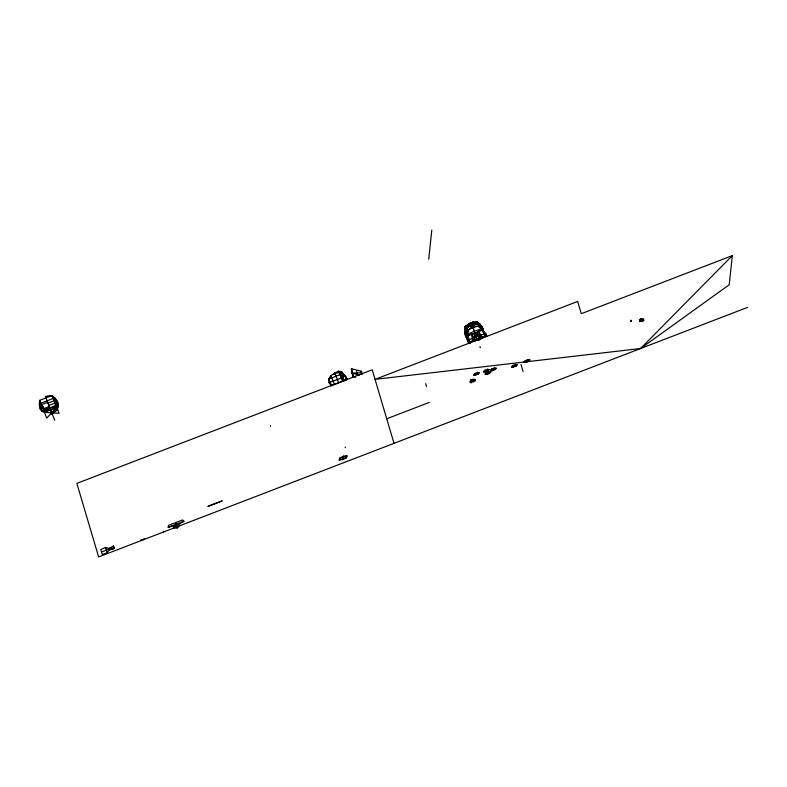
<?xml version="1.0" encoding="UTF-8"?>
<svg xmlns="http://www.w3.org/2000/svg" width="787" height="787" viewBox="0 0 787 787"><rect width="100%" height="100%" fill="white"/><g stroke="black" fill="none" stroke-linecap="round" stroke-linejoin="round"><path stroke-width="1.18" d="M45.479 396.53L51.686 396.225C55.759 397.671 58.218 401.773 58.415 405.974L57.225 410.037L51.903 413.992L47.741 402.275L40.796 404.941L43.393 408.787L46.935 410.588L50.85 410.184L54.008 407.863L55.385 404.174L54.716 397.888L52.08 395.546L45.479 396.53L49.827 407.892L54.992 405.905M473.538 382.108L473.558 381.036L475.358 379.796L475.427 380.77L470.252 381.557L470.144 382.807M468.058 335.892L466.819 338.803L465.343 335.173L465.993 326.792L468.914 323.654L466.475 330.363L467.114 336.019L468.708 330.019L471.334 327.048L469.022 323.644L466.573 327.549L467.114 336.019L482.893 329.96L480.611 326.29L477.611 323.309L473.036 322.06L475.919 323.211M466.898 338.774L466.986 336.718M466.357 331.77L466.573 327.549L468.914 323.654L473.135 322.06L479.765 325.247L482.893 329.96L479.765 325.247L466.475 330.363L467.409 334.072L481.614 328.612L477.955 326.467L473.99 326.025L471.334 327.048M642.94 319.197L639.556 320.496L641.71 321.244L642.949 320.771L643.717 320.073L642.271 318.587L640.057 319.67L640.284 321.401L643.628 319.965M52.66 397.514L52.08 395.546L39.684 400.317C39.261 403.928 38.838 408.227 41.662 411.03L44.446 412.339L59.114 413.313L56.841 407.568L57.992 404.744L57.658 402.059L51.686 396.225L52.08 395.546L55.051 403.062L48.853 405.443M466.957 337.367L467.635 337.692L466.957 337.367C464.133 334.573 464.546 330.265 464.979 326.654L470.98 322.857M428.718 259.189L431.817 230.05M732.333 255.608L729.224 284.746L640.588 348.523L375.045 379.354L577.658 301.441L581.288 313.698L732.333 255.608L640.588 348.523M639.693 321.135L643.451 319.738M630.741 321.342L630.505 320.22L631.322 320.791L631.41 321.421L630.741 321.342L631.331 320.358L630.79 320.909M56.536 402.491L57.658 402.059L55.385 404.174L57.992 404.744L57.225 410.037L57.51 404.931L58.415 405.974L56.389 399.894L54.687 399.599M168.182 527.329L168.477 525.382L182.682 519.922L183.951 521.26L178.433 524.368L168.182 527.329L183.951 521.26M338.489 371.218L333.973 374.179L334.8 372.989L339.374 372.733L341.253 371.543L344.017 380.81L331.278 385.709L329.074 382.728L328.632 379.068L331.297 385.768L328.641 379.068L330.865 375.527L338.489 371.218L341.253 371.543L345.877 376.835L346.988 379.039L345.601 380.701M470.695 379.462L470.252 381.557L472.239 379.285M639.556 320.496L640.284 321.401L640.795 319.099L643.245 319.463L642.89 318.942L643.166 319.63M472.653 379.413L471.639 382.856M339.177 459.883L339.679 458.113L343.594 456.116L347.018 455.899L346.516 457.67L342.601 459.657L339.177 459.883L346.516 457.67M342.601 459.657L343.594 456.116M476.961 334.219L476.145 336.531L477.197 340.328L481.634 337.033M465.55 332.439L464.645 330.137L465.924 326.821L470.774 322.867L477.375 321.893C480.69 324.441 483.631 327.913 483.71 332.311M474.817 379.098L474.217 380.613L473.341 379.226M483.277 331.091L483.002 331.78L482.952 328.405L480.719 326.556M46.935 410.588L47.859 408.345L49.965 407.528L50.466 409.22L46.935 410.588L43.393 408.787L43.157 406.604L40.796 404.941M640.057 319.67L640.854 320.771L643.245 319.463M467.931 335.36L467.301 336.482L467.439 340.525L468.58 343.26L469.77 341.853L472.653 340.741L474.354 341.046L474.246 338.735L471.472 333.983L467.931 335.36L470.272 343.565M471.177 324.274L470.705 322.896L476.981 322.572L477.375 321.893L475.181 322.365M107.13 552.868L109.118 549.897L114.302 548.175L113.495 546.06L108.685 548.45L105.527 547.467L100.805 549.582L102.241 554.451L107.13 552.868L105.527 547.467M51.244 412.329L51.903 413.992L55.129 409.24M56.418 407.332L57.707 405.433L54.008 407.863L56.841 407.568L51.903 413.992M466.573 327.549L477.611 323.309L480.611 326.29M481.26 338.558L479.962 337.997L477.197 340.328L479.775 336.531M639.998 320.26L640.795 319.099L642.949 320.771L641.71 321.244L640.795 319.099L640.284 321.401M477.197 340.328L480.021 336.659M467.724 341.243L469.072 339.65L473.971 338.007L475.259 333.875L478.555 331.268L482.106 329.91L485.707 333.491L486.848 336.236L485.146 335.941L482.264 337.043L481.073 338.459L479.185 336.01L478.555 331.268L482.51 337.908M479.47 336.728L480.808 335.134L485.707 333.491M473.577 374.897L474.768 373.481L477.66 372.379L479.352 372.674L478.162 374.091L475.279 375.202L473.577 374.897L479.352 372.674M483.395 371.779L484.585 370.362L487.478 369.251L489.17 369.556L487.979 370.972L485.097 372.074L483.395 371.779L489.17 369.556M485.087 374.081L486.277 372.674L489.17 371.562L490.872 371.858L489.681 373.274L486.789 374.386L485.087 374.081L490.872 371.858M490.458 370.431L491.649 369.014L494.531 367.903L496.233 368.208L495.043 369.615L492.15 370.726L490.458 370.431L496.233 368.208M511.56 366.89L512.75 365.473L515.642 364.361L517.344 364.666L516.154 366.083L513.262 367.185L511.56 366.89L517.344 364.666M524.053 362.079L525.244 360.672L528.136 359.561L529.828 359.866L528.638 361.272L525.755 362.384L524.053 362.079L529.828 359.866M464.92 331.219L466.819 338.803L464.792 332.734L466.012 331.317L467.094 327.353L465.993 326.792L468.196 325.956M475.387 340.919L479.598 336.541M467.498 327.638L470.085 325.021L473.469 323.723L477.207 323.91M478.614 339.335L479.962 337.997M470.823 382.266L473.558 381.036M54.008 407.863L57.992 404.744M180.361 525.509L177.213 527.841L173.297 528.234L174.222 525.991L177.213 527.841L178.433 524.368L180.361 525.509L747.65 307.353M478.506 334.79L476.145 336.531L474.108 336.757M642.271 318.587L642.949 320.771L641.326 320.693L643.717 320.073L643.412 319.67M341.607 372.005L346.634 378.577M342.768 381.292L339.374 372.733L342.119 374.701L344.49 375.025L346.3 377.671M465.924 326.821L464.979 326.654L470.774 322.867M467.439 340.525L469.072 339.65M480.808 335.134L479.185 336.01L475.259 333.875L471.472 333.983L472.908 341.597M479.135 335.223L476.145 336.531L474.148 335.301M641.523 320.968L643.717 320.073L642.684 320.279L642.949 320.771M476.873 323.595L477.611 323.309M222.023 500.916L207.837 506.425L222.023 500.965M56.566 401.931L54.716 397.888L39.35 403.8L42.341 411.345L46.925 409.584M39.498 406.387L40.265 406.102M47.948 403.141L56.389 399.894M40.048 408.827L42.655 407.823M43.393 408.787L49.394 406.476M41.662 411.03L45.695 409.476M55.188 406.407L50.024 408.394L54.706 420.209M44.446 412.339L52.709 409.161M328.641 379.068L341.381 374.169L344.017 380.81L346.988 379.039L341.253 371.543L346.723 378.508M464.979 326.654L469.111 325.07M343.162 377.317L329.074 382.728L331.111 384.489M464.792 332.734L467.045 331.868M483.366 331.297L481.683 326.241L480.926 326.526L480.011 324.224L476.981 322.572L473.036 322.06M466.465 334.741L465.343 335.173L467.527 335.164M477.375 333.058L475.259 333.875L477.325 333.068M386.722 418.782L429.387 402.373M101.523 552.012L109.659 548.883L114.302 548.175L113.603 547.368M175.058 527.556L98.631 556.95L76.851 483.395L372.221 369.811L394.002 443.356M641.326 320.693L643.54 319.856M111.488 549.454L114.302 548.175L108.685 548.45L109.118 549.897L114.204 548.48L113.495 546.06M472.898 337.623L476.066 336.561L477.119 340.358L479.411 340.112M344.194 379.934L346.988 379.039L341.253 371.543M640.047 321.017L640.854 320.771L640.431 320.22M339.679 458.113L347.018 455.899M140.922 539.872L144.405 539.341L143.952 538.436M344.135 376.363L344.804 376.284L344.076 376.225M473.833 340.653L476.027 340.466M361.981 373.53L361.597 371.316L351.218 368.69L351.976 373.117L361.302 372.763L361.951 374.376M474.63 339L480.739 339.413M481.683 326.241L479.981 325.946L480.011 324.224L480.936 326.251M342.119 374.701L344.411 375.084M482.106 329.91L484.074 333.875L485.992 334.219M472.328 338.39L474.246 338.735M473.961 339.64L477.119 340.358L473.961 339.472M351.976 373.117L353.461 376.855L351.976 373.117L359.482 375.015M355.596 377.307L353.137 376.688L351.789 368.877M464.645 330.137L467.389 333.206M476.981 322.572L478.476 324.264M466.061 335.872L467.262 338.085M484.074 333.875L485.402 336.797M471.079 322.857L476.145 336.531L475.761 335.567M339.374 372.733L342.788 381.282M473.892 329.704L473.331 328.248M334.8 372.989L338.705 382.856M334.416 384.509L330.865 375.527L330.924 377.603M54.716 397.888L55.631 400.19M39.684 400.317L41.445 404.754M41.75 405.521L46.718 418.074L56.841 407.568L50.85 410.184L47.859 408.345L44.092 409.407L43.157 406.604M329.95 382.393L331.258 385.719M176.829 526.877L177.213 527.841L175.58 522.647M270.443 425.59L270.669 426.269M163.568 531.215L163.794 531.884M528.136 359.561L528.638 361.272M525.244 360.672L525.755 362.384M520.984 364.401L523.08 371.474M515.642 364.361L516.154 366.083M512.75 365.473L513.262 367.185M494.531 367.903L495.043 369.615M493.341 369.319L493.597 370.175M491.649 369.014L492.15 370.726M489.17 371.562L489.681 373.274M487.478 369.251L487.979 370.972M487.979 372.969L488.235 373.825M479.991 346.555L480.345 347.746M486.277 372.674L486.789 374.386M484.585 370.362L485.097 372.074M477.66 372.379L478.162 374.091M474.768 373.481L475.279 375.202M425.649 383.574L426.544 386.604M473.99 326.025L473.135 322.06M361.036 371.218L361.636 374.651M356.481 370.411L357.17 374.425M345.218 446.977L345.326 447.754"/></g></svg>
